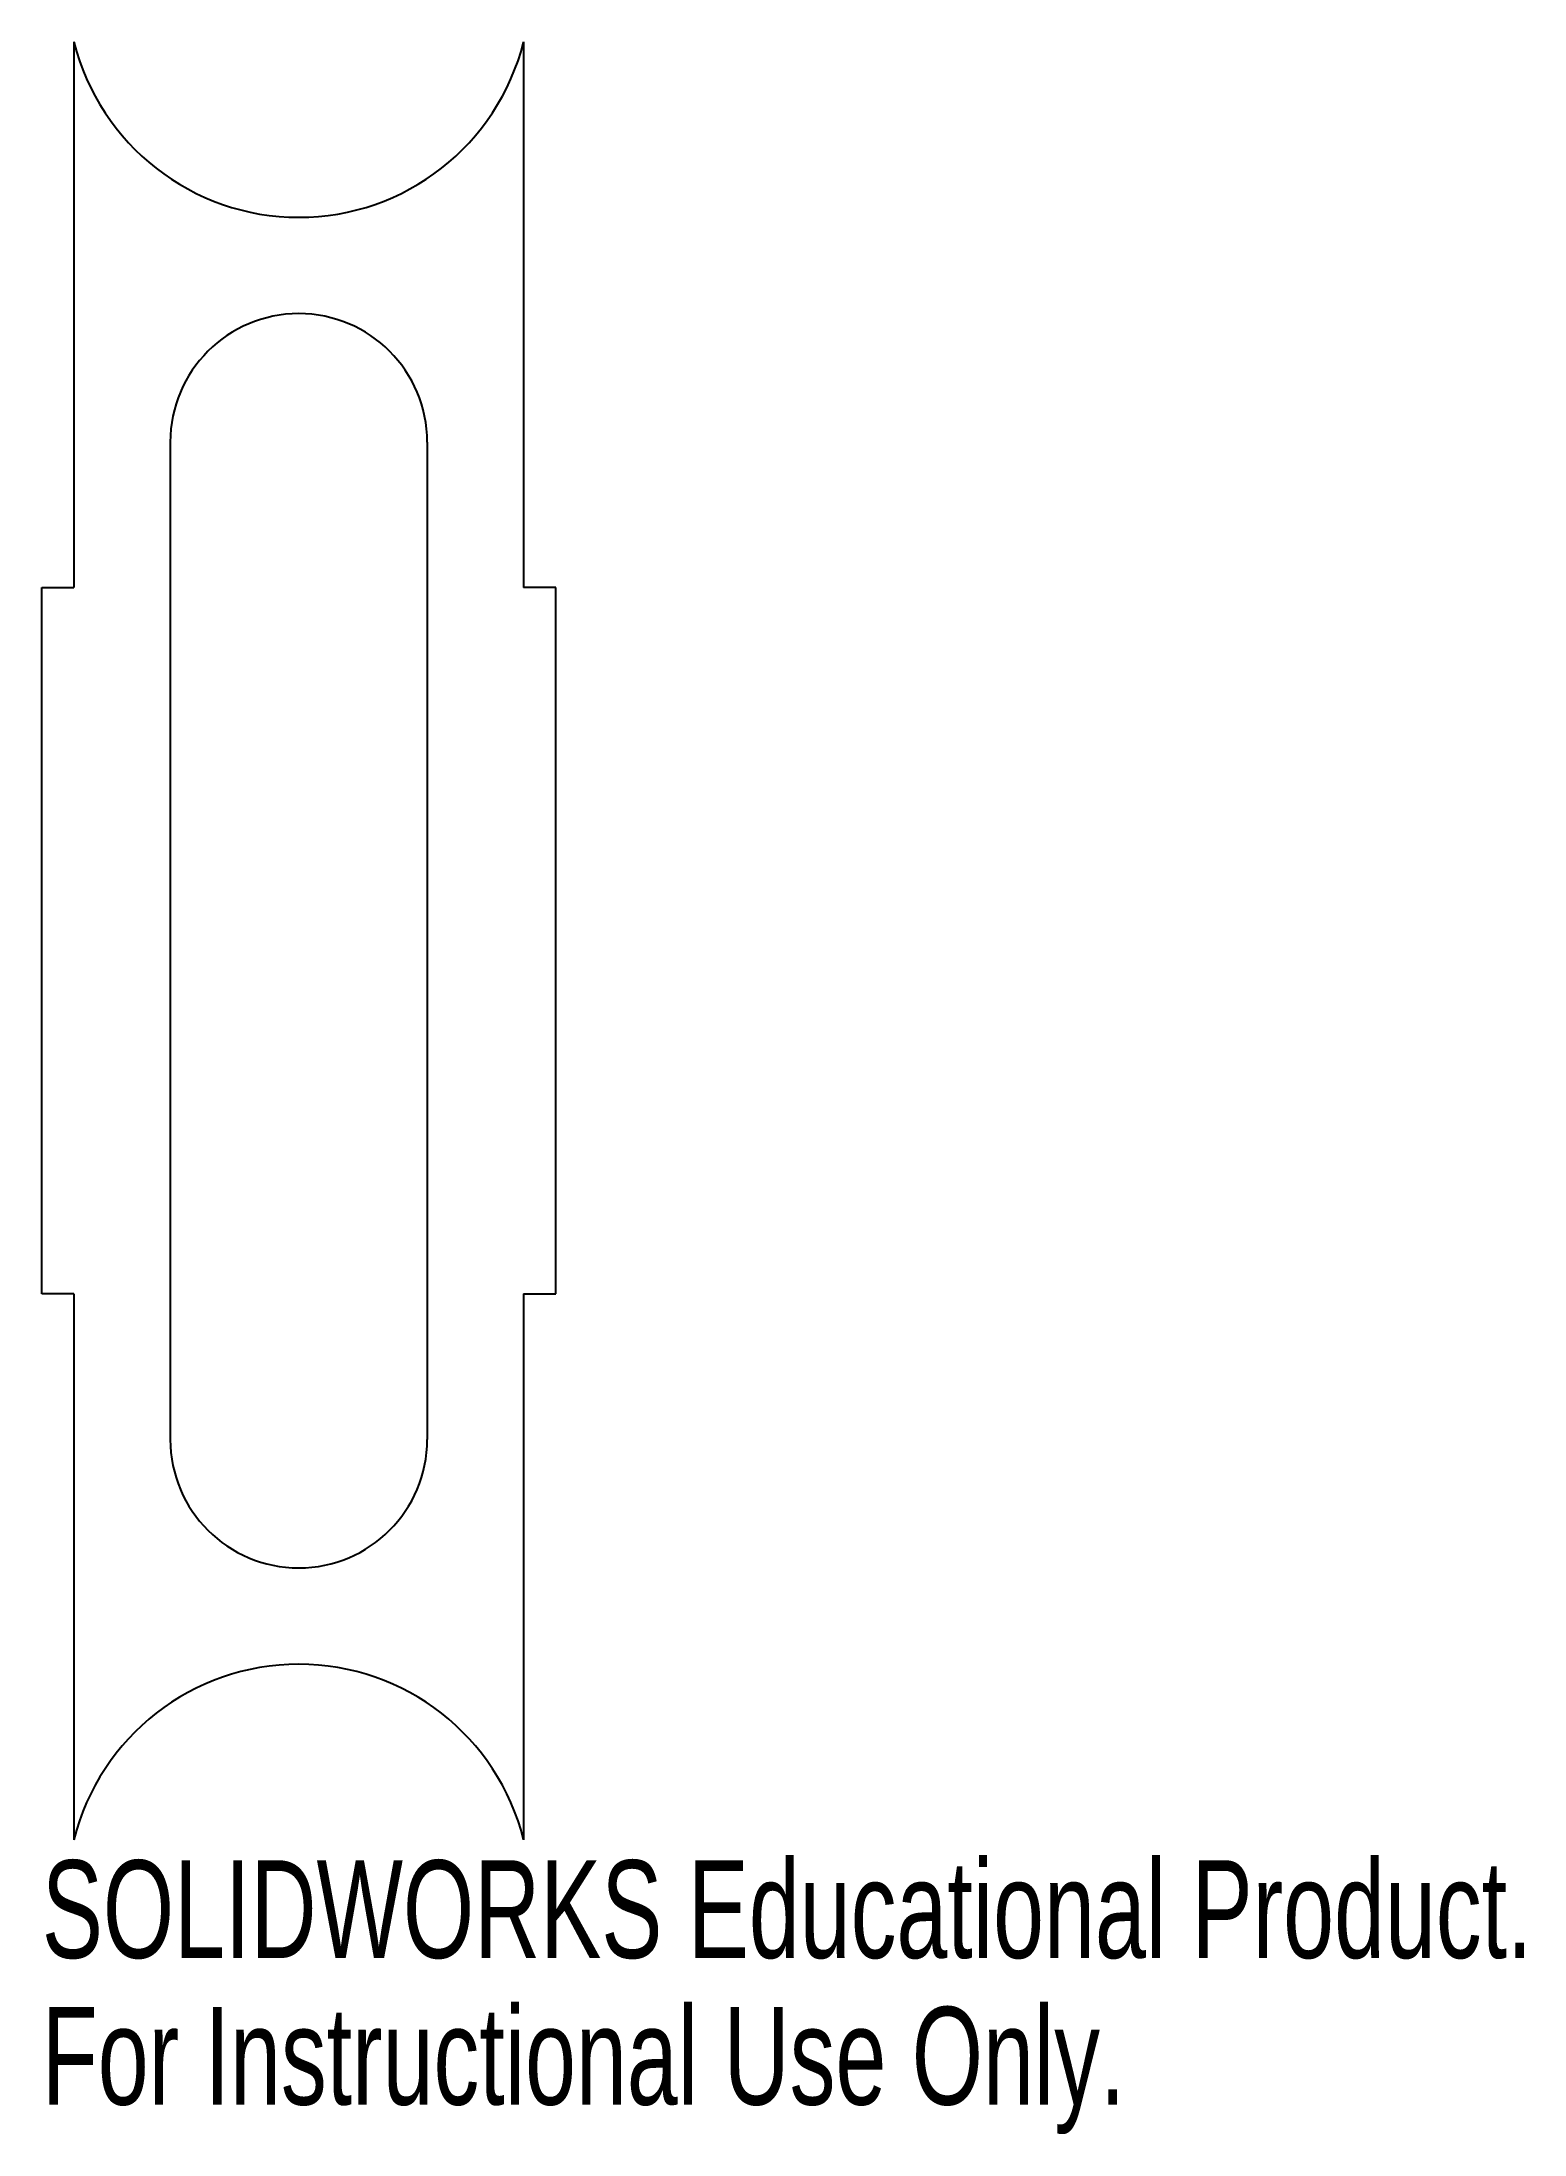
# Model space of a CAD drawing. Header units: inches. Extents: x -0.5 to 2.38, y -2.32 to 1.75.
import ezdxf

# ---------------------------------------------------------------- set-up
doc = ezdxf.new("R2010")
doc.units = ezdxf.units.IN
doc.header["$MEASUREMENT"] = 0
doc.styles.add('SLDTEXTSTYLE0', font='TXT', dxfattribs={"width": 0.7})

msp = doc.modelspace()

# ---------------------------------------------------------------- linework, layer by layer
at = {"color": 7, "linetype": 'Continuous', "lineweight": 25}
for p, q in [((-0.4375, 1.75), (-0.4375, 0.6875)), ((0.4375, 1.75), (0.4375, 0.6875)), ((-0.25, 0.9709), (-0.25, -0.9709)), ((0.25, 0.9709), (0.25, -0.9709)), ((-0.5, 0.6875), (-0.4375, 0.6875)), ((-0.5, -0.6875), (-0.5, 0.6875)), ((0.5, 0.6875), (0.4375, 0.6875)), ((0.5, -0.6875), (0.5, 0.6875)), ((-0.4375, -0.6875), (-0.5, -0.6875)), ((-0.4375, -0.6875), (-0.4375, -1.75)), ((0.4375, -0.6875), (0.4375, -1.75)), ((0.4375, -0.6875), (0.5, -0.6875))]:
    msp.add_line(p, q, dxfattribs=at)
for centre, radius, start, end in [((0, 1.8594), 0.451, 194.0362, 345.9638), ((0, 0.9709), 0.25, 0, 180), ((0, -0.9709), 0.25, 180, 0), ((0, -1.8594), 0.451, 14.0362, 165.9638)]:
    msp.add_arc(centre, radius, start, end, dxfattribs=at)

# ---------------------------------------------------------------- texts
at = {"color": 7, "linetype": 'Continuous', "char_height": 0.1903, "attachment_point": 1, "style": 'SLDTEXTSTYLE0'}
for s, insert in [('SOLIDWORKS Educational Product.', (-0.5, -1.7901)), ('For Instructional Use Only.', (-0.5, -2.0756))]:
    msp.add_mtext(s, dxfattribs=dict(at, insert=insert))

doc.saveas('drawing.dxf')
